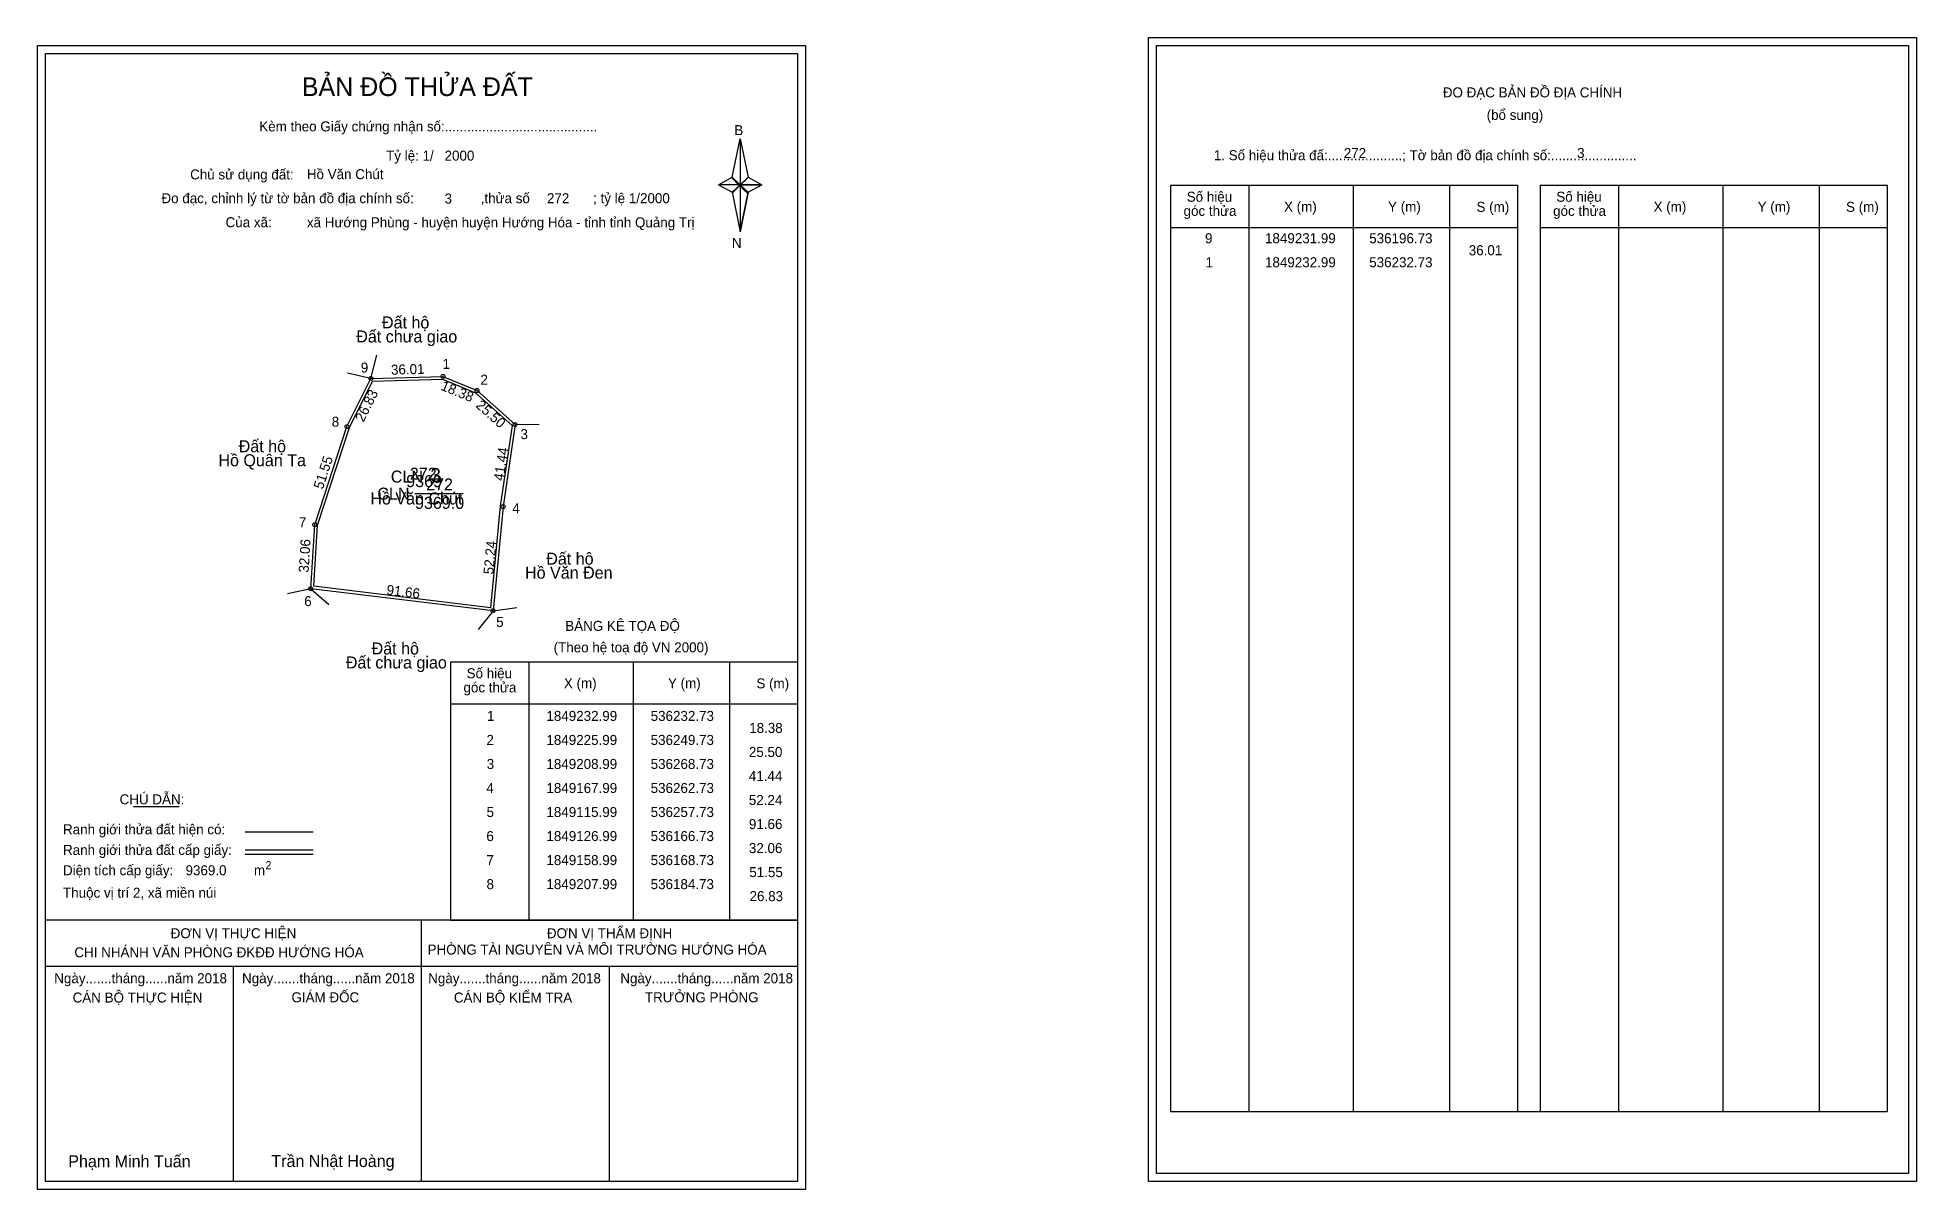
# Model space of a CAD drawing. Extents: x 536030 to 536968, y 1848827 to 1849402.
import ezdxf

# ---------------------------------------------------------------- set-up
doc = ezdxf.new("R2010")
doc.units = 0
for name, color, linetype in [('Level 1', 7, 'Continuous'), ('Level 10', 7, 'Continuous'), ('Level 11', 7, 'Continuous'), ('Level 13', 7, 'Continuous'), ('Level 2', 7, 'Continuous'), ('Level 27', 7, 'Continuous'), ('Level 3', 7, 'Continuous'), ('Level 36', 7, 'Continuous'), ('Level 4', 7, 'Continuous'), ('Level 49', 7, 'Continuous'), ('Level 5', 7, 'Continuous'), ('Level 53', 7, 'Continuous'), ('Level 55', 7, 'Continuous'), ('Level 6', 7, 'Continuous'), ('Level 63', 7, 'Continuous'), ('Level 7', 7, 'Continuous'), ('Level 9', 7, 'Continuous')]:
    doc.layers.add(name, color=color, linetype=linetype)

msp = doc.modelspace()

# ---------------------------------------------------------------- linework, layer by layer
at = {"layer": 'Level 1'}
for p, q in [((536588.97, 1849398.22), (536588.97, 1849398.22)), ((536034.32, 1849394.22), (536034.32, 1849394.22)), ((536377.17, 1849332.45), (536381.1, 1849351.73)), ((536381.1, 1849351.73), (536381.1, 1849328.68)), ((536381.1, 1849351.73), (536385.04, 1849332.45)), ((536370.28, 1849328.68), (536377.17, 1849332.45)), ((536377.17, 1849332.45), (536381.1, 1849328.68)), ((536380.81, 1849328.25), (536377.17, 1849332.01)), ((536384.74, 1849332.01), (536380.81, 1849328.25)), ((536380.81, 1849328.25), (536384.74, 1849332.01)), ((536385.04, 1849332.45), (536381.1, 1849328.68)), ((536381.1, 1849328.68), (536377.17, 1849325)), ((536380.81, 1849328.25), (536377.17, 1849324.56)), ((536377.17, 1849324.56), (536380.81, 1849328.25)), ((536377.17, 1849325), (536381.1, 1849305.28)), ((536384.74, 1849324.56), (536380.81, 1849328.25)), ((536381.1, 1849328.68), (536381.1, 1849305.28)), ((536381.1, 1849328.68), (536391.92, 1849328.68)), ((536381.1, 1849328.68), (536385.04, 1849325)), ((536385.04, 1849325), (536381.1, 1849305.28)), ((536385.04, 1849325), (536391.92, 1849328.68)), ((536596.03, 1849328.51), (536769.24, 1849328.51)), ((536635.21, 1848865.98), (536635.21, 1849328.51)), ((536687.36, 1848865.98), (536687.36, 1849328.51)), ((536735.3, 1849328.51), (536735.3, 1848865.98)), ((536769.24, 1849328.51), (536769.24, 1848865.98)), ((536780.55, 1849328.51), (536953.75, 1849328.51)), ((536819.73, 1848865.98), (536819.73, 1849328.51)), ((536871.87, 1848865.98), (536871.87, 1849328.51)), ((536919.82, 1849328.51), (536919.82, 1848865.98)), ((536953.75, 1849328.51), (536953.75, 1848865.98)), ((536596.03, 1849307.45), (536769.24, 1849307.45)), ((536780.55, 1849307.45), (536953.75, 1849307.45)), ((536236.51, 1849090.56), (536409.71, 1849090.56)), ((536275.69, 1848961.51), (536275.69, 1849090.56)), ((536327.83, 1848961.51), (536327.83, 1849090.56)), ((536375.78, 1849090.56), (536375.78, 1848961.51)), ((536236.51, 1849069.51), (536409.71, 1849069.51)), ((536078.16, 1849018.35), (536100.96, 1849018.35)), ((536133.89, 1849005.54), (536167.91, 1849005.54)), ((536133.89, 1848996.64), (536167.91, 1848996.64)), ((536133.89, 1848994.45), (536167.91, 1848994.45)), ((536247.98, 1848961.51), (536034.32, 1848961.51)), ((536409.71, 1848961.51), (536200.03, 1848961.51)), ((536222.02, 1848831.07), (536222.02, 1848961.51)), ((536236.51, 1848961.51), (536409.71, 1848961.51)), ((536409.72, 1848938.41), (536034.32, 1848938.41)), ((536128.17, 1848831.07), (536128.17, 1848938.41)), ((536315.87, 1848831.07), (536315.87, 1848938.41)), ((536596.03, 1848865.98), (536953.75, 1848865.98)), ((536964.37, 1848835.07), (536964.37, 1848835.07)), ((536409.71, 1848831.07), (536409.71, 1848831.07))]:
    msp.add_line(p, q, dxfattribs=at)
for points in [[(536377.17, 1849332.45), (536381.1, 1849351.73), (536381.1, 1849328.68)], [(536381.1, 1849328.68), (536385.04, 1849332.45), (536391.92, 1849328.68)], [(536370.28, 1849328.68), (536377.17, 1849325), (536381.1, 1849328.68)], [(536381.1, 1849328.68), (536381.1, 1849305.28), (536385.04, 1849325)]]:
    msp.add_lwpolyline(points, close=True, dxfattribs=at)
at = {"layer": 'Level 10'}
for points in [[(536257.73, 1849115.99), (536166.73, 1849126.99), (536168.73, 1849158.99), (536184.73, 1849207.99), (536196.73, 1849231.99), (536232.73, 1849232.99), (536249.73, 1849225.99), (536268.73, 1849208.99), (536262.73, 1849167.99)], [(536256.47, 1849117.55), (536168.21, 1849128.22), (536170.12, 1849158.72), (536186.03, 1849207.46), (536197.61, 1849230.61), (536232.47, 1849231.58), (536248.98, 1849224.79), (536267.24, 1849208.45), (536261.34, 1849168.16)]]:
    msp.add_lwpolyline(points, close=True, dxfattribs=at)
at = {"layer": 'Level 11'}
for centre in [(536196.73, 1849231.99), (536232.73, 1849232.99), (536249.73, 1849225.99), (536184.73, 1849207.99), (536268.73, 1849208.99), (536262.73, 1849167.99), (536168.73, 1849158.99), (536166.73, 1849126.99), (536257.73, 1849115.99), (536257.73, 1849115.99)]:
    msp.add_circle(centre, 1, dxfattribs=at)
at = {"layer": 'Level 27'}
for p, q in [((536196.73, 1849231.99), (536199.77, 1849243.6)), ((536196.73, 1849231.99), (536185.01, 1849234.57)), ((536268.73, 1849208.99), (536280.73, 1849209.26)), ((536166.73, 1849126.99), (536155.02, 1849124.39)), ((536166.73, 1849126.99), (536175.8, 1849119.13)), ((536257.73, 1849115.99), (536250.22, 1849106.63)), ((536257.73, 1849115.99), (536269.62, 1849117.61))]:
    msp.add_line(p, q, dxfattribs=at)
at = {"layer": 'Level 3'}
for p, q in [((536596.03, 1849328.51), (536596.03, 1848865.98)), ((536780.55, 1849328.51), (536780.55, 1848865.98)), ((536236.51, 1849090.56), (536236.51, 1848961.51))]:
    msp.add_line(p, q, dxfattribs=at)
at = {"layer": 'Level 63'}
for points in [[(536030.32, 1849398.22), (536413.72, 1849398.22), (536413.72, 1848827.07), (536030.32, 1848827.07)], [(536584.97, 1849402.22), (536968.37, 1849402.22), (536968.37, 1848831.07), (536584.97, 1848831.07)], [(536588.97, 1849398.22), (536964.37, 1849398.22), (536964.37, 1848835.07), (536588.97, 1848835.07)], [(536034.32, 1849394.22), (536409.72, 1849394.22), (536409.72, 1848831.07), (536034.32, 1848831.07)]]:
    msp.add_lwpolyline(points, close=True, dxfattribs=at)
at = {"layer": 'Level 9'}
msp.add_line((536218.74, 1849174.49), (536242.82, 1849174.49), dxfattribs=at)

# ---------------------------------------------------------------- texts
at = {"layer": 'Level 1'}
for s, height, p in [('BẢN ĐỒ THỬA ĐẤT', 9.3313, (536162.25, 1849373.03)), ('ĐO ĐẠC BẢN ĐỒ ĐỊA CHÍNH', 5, (536731.92, 1849372.34)), ('Kèm theo Giấy chứng nhận số:.........................................', 5, (536141.02, 1849355.37)), ('B', 5, (536378.19, 1849353.49)), ('(bổ sung)', 5, (536753.8, 1849361.1)), ('1. Số hiệu thửa đấ:....................; Tờ bản đồ địa chính số:.......................', 5, (536617.58, 1849340.98)), ('Chủ sử dụng đất:', 5, (536106.5, 1849331.38)), ('Đo đạc, chỉnh lý từ tờ bản đồ địa chính số:                  ,thửa số                 ; tỷ lệ 1/2000', 5, (536092.18, 1849319.52)), ('Số hiệu', 5, (536604.06, 1849320.24)), ('X (m)', 5, (536652.63, 1849315.29)), ('Y (m)', 5, (536704.58, 1849315.29)), ('S (m)', 5, (536748.74, 1849315.19)), ('Số hiệu', 5, (536788.58, 1849320.24)), ('X (m)', 5, (536837.14, 1849315.29)), ('Y (m)', 5, (536889.1, 1849315.29)), ('S (m)', 5, (536933.25, 1849315.19)), ('Của xã:', 5, (536124.18, 1849307.52)), ('góc thửa', 5, (536602.48, 1849313.18)), ('góc thửa', 5, (536786.99, 1849313.18)), ('N', 5, (536376.99, 1849297.15)), ('BẢNG KÊ TỌA ĐỘ', 5, (536293.78, 1849105.97)), ('(Theo hệ toạ độ VN 2000)', 5, (536287.97, 1849095.25)), ('Số hiệu', 5, (536244.54, 1849082.3)), ('góc thửa', 5, (536242.96, 1849075.24)), ('X (m)', 5, (536293.1, 1849077.35)), ('Y (m)', 5, (536345.06, 1849077.35)), ('S (m)', 5, (536389.21, 1849077.25)), ('CHÚ DẪN:', 5, (536071.28, 1849019.36)), ('Ranh giới thửa đất hiện có:', 5, (536043.02, 1849004.36)), ('Ranh giới thửa đất cấp giấy:', 5, (536043.02, 1848994.08)), ('Diện tích cấp giấy:', 5, (536043.02, 1848983.92)), ('m', 5, (536138.33, 1848983.96)), ('2', 4, (536144.12, 1848986.98)), ('Thuộc vị trí 2, xã miền núi', 5, (536043.02, 1848972.72)), ('ĐƠN VỊ THỰC HIỆN', 5, (536096.79, 1848952.48)), ('ĐƠN VỊ THẨM ĐỊNH', 5, (536284.59, 1848952.48)), ('CHI NHÁNH VĂN PHÒNG ĐKĐĐ HƯỚNG HÓA', 5, (536048.7, 1848942.96)), ('PHÒNG TÀI NGUYÊN VÀ MÔI TRƯỜNG HƯỚNG HÓA', 5, (536225.04, 1848944.34)), ('Ngày.......tháng......năm 2018', 5, (536038.65, 1848930.01)), ('CÁN BỘ THỰC HIỆN', 5, (536047.82, 1848920.38)), ('Ngày.......tháng......năm 2018', 5, (536132.4, 1848930.01)), ('GIÁM ĐỐC', 5, (536157.08, 1848920.5)), ('Ngày.......tháng......năm 2018', 5, (536225.35, 1848930.01)), ('CÁN BỘ KIỂM TRA', 5, (536238.16, 1848920.38)), ('Ngày.......tháng......năm 2018', 5, (536321.26, 1848930.01)), ('TRƯỞNG PHÒNG', 5, (536333.54, 1848920.5)), ('Phạm Minh Tuấn', 6, (536045.64, 1848838.15)), ('Trần Nhật Hoàng', 6, (536147.02, 1848838.25))]:
    msp.add_text(s, height=height, dxfattribs=at).set_placement(p)
at = {"layer": 'Level 11'}
msp.add_text('Tỷ lệ: 1/', height=5, dxfattribs=at).set_placement((536204.33, 1849340.74))
at = {"layer": 'Level 13'}
for s, p in [('272', (536224.32, 1849176.09)), ('CLN', (536199.95, 1849171.49)), ('9369.0', (536218.75, 1849166.89))]:
    msp.add_text(s, height=6, dxfattribs=at).set_placement(p)
at = {"layer": 'Level 2'}
msp.add_text('Hồ Văn Chút', height=6, dxfattribs=at).set_placement((536196.47, 1849169.08))
at = {"layer": 'Level 3'}
msp.add_text('CLN', height=6, dxfattribs=at).set_placement((536206.69, 1849180))
at = {"layer": 'Level 36'}
for s, p in [('Đất chưa giao', (536189.42, 1849249.98)), ('Đất hộ', (536202.28, 1849256.98)), ('Đất hộ', (536130.73, 1849195.16)), ('Hồ Quân Ta', (536120.62, 1849188.16)), ('Đất hộ', (536284.28, 1849139.04)), ('Hồ Văn Đen', (536273.69, 1849132.04)), ('Đất hộ', (536197.09, 1849094.19)), ('Đất chưa giao', (536184.23, 1849087.19))]:
    msp.add_text(s, height=6, dxfattribs=at).set_placement(p)
at = {"layer": 'Level 4'}
msp.add_text('272', height=6, dxfattribs=at).set_placement((536216.19, 1849181.44))
at = {"layer": 'Level 49'}
for s, rotation, p in [('36.01', 1.59114, (536206.83, 1849233.87)), ('26.83', 63.43495, (536193.05, 1849209.88)), ('18.38', 337.61986, (536231.23, 1849226.47)), ('25.50', 318.17983, (536248.73, 1849218.03)), ('51.55', 71.91655, (536172.7, 1849176.32)), ('41.44', 81.67435, (536262.96, 1849180.63)), ('32.06', 86.42367, (536165.62, 1849134.94)), ('52.24', 84.50768, (536257.85, 1849134)), ('91.66', 353.10758, (536204.31, 1849124.06))]:
    msp.add_text(s, height=5, rotation=rotation, dxfattribs=at).set_placement(p)
at = {"layer": 'Level 5'}
msp.add_text('9369', height=6, dxfattribs=at).set_placement((536214.37, 1849177.74))
at = {"layer": 'Level 53'}
for s, p in [('9', (536613.18, 1849299.53)), ('1849231.99', (536643.14, 1849299.53)), ('536196.73', (536695.18, 1849299.53)), ('1', (536613.48, 1849287.53)), ('1849232.99', (536643.14, 1849287.53)), ('536232.73', (536695.18, 1849287.53)), ('36.01', (536744.86, 1849293.53)), ('1', (536254.71, 1849061.01)), ('1849232.99', (536284.37, 1849061.01)), ('536232.73', (536336.41, 1849061.01)), ('18.38', (536385.6, 1849055.01)), ('2', (536254.41, 1849049.01)), ('1849225.99', (536284.37, 1849049.01)), ('536249.73', (536336.41, 1849049.01)), ('25.50', (536385.44, 1849043.01)), ('3', (536254.56, 1849037.01)), ('1849208.99', (536284.37, 1849037.01)), ('536268.73', (536336.41, 1849037.01)), ('4', (536254.38, 1849025.01)), ('1849167.99', (536284.37, 1849025.01)), ('536262.73', (536336.41, 1849025.01)), ('41.44', (536385.43, 1849031.01)), ('52.24', (536385.43, 1849019.01)), ('5', (536254.5, 1849013.01)), ('1849115.99', (536284.37, 1849013.01)), ('536257.73', (536336.41, 1849013.01)), ('91.66', (536385.46, 1849007.01)), ('6', (536254.39, 1849001.01)), ('1849126.99', (536284.37, 1849001.01)), ('536166.73', (536336.41, 1849001.01)), ('7', (536254.42, 1848989.01)), ('1849158.99', (536284.37, 1848989.01)), ('536168.73', (536336.41, 1848989.01)), ('32.06', (536385.46, 1848995.01)), ('51.55', (536385.67, 1848983.01)), ('8', (536254.46, 1848977.01)), ('1849207.99', (536284.37, 1848977.01)), ('536184.73', (536336.41, 1848977.01)), ('26.83', (536385.79, 1848971.01))]:
    msp.add_text(s, height=5, dxfattribs=at).set_placement(p)
at = {"layer": 'Level 55'}
for s, height, p in [('9', 0.8, (536196.46, 1849231.99)), ('271', 0.22, (536196.51, 1849231.77)), ('271', 0.22, (536196.51, 1849231.77)), ('0', 0.22, (536196.65, 1849231.77)), ('0', 0.22, (536196.65, 1849231.77)), ('1', 0.8, (536232.51, 1849232.99)), ('0', 0.22, (536232.65, 1849232.77)), ('0', 0.22, (536232.65, 1849232.77)), ('2', 0.8, (536249.46, 1849225.99)), ('0', 0.22, (536249.65, 1849225.77)), ('0', 0.22, (536249.65, 1849225.77)), ('8', 0.8, (536184.47, 1849207.99)), ('271', 0.22, (536184.51, 1849207.77)), ('271', 0.22, (536184.51, 1849207.77)), ('3', 0.8, (536268.48, 1849208.99)), ('0', 0.22, (536268.65, 1849208.77)), ('0', 0.22, (536268.65, 1849208.77)), ('0', 0.22, (536268.65, 1849208.77)), ('4', 0.8, (536262.45, 1849167.99)), ('0', 0.22, (536262.65, 1849167.77)), ('7', 0.8, (536168.46, 1849158.99)), ('271', 0.22, (536168.51, 1849158.77)), ('271', 0.22, (536168.51, 1849158.77)), ('6', 0.8, (536166.46, 1849126.99)), ('271', 0.22, (536166.51, 1849126.77)), ('271', 0.22, (536166.51, 1849126.77)), ('0', 0.22, (536166.65, 1849126.77)), ('5', 0.8, (536257.47, 1849115.99)), ('0', 0.22, (536257.65, 1849115.77)), ('0', 0.22, (536257.65, 1849115.77))]:
    msp.add_text(s, height=height, dxfattribs=at).set_placement(p)
at = {"layer": 'Level 6'}
for s, p in [('2000', (536233.53, 1849340.78)), ('272', (536682.48, 1849342.06)), ('3', (536798.97, 1849342.1)), ('Hồ Văn Chút', (536164.77, 1849331.52)), ('3', (536233.52, 1849319.34)), ('272', (536284.63, 1849319.5)), ('xã Hướng Phùng - huyện huyện Hướng Hóa - tỉnh tỉnh Quảng Trị', (536164.79, 1849307.44)), ('9369.0', (536104.2, 1848983.93))]:
    msp.add_text(s, height=5, dxfattribs=at).set_placement(p)
at = {"layer": 'Level 7'}
msp.add_text('3', height=7, dxfattribs=at).set_placement((536226.46, 1849180.22))
at = {"layer": 'Level 9'}
for s, p in [('9', (536191.7, 1849234.95)), ('1', (536232.49, 1849236.78)), ('2', (536251.44, 1849228.91)), ('8', (536177.17, 1849207.92)), ('3', (536271.43, 1849201.7)), ('7', (536160.76, 1849157.69)), ('4', (536267.36, 1849164.72)), ('6', (536163.46, 1849118.29)), ('5', (536259.28, 1849107.92))]:
    msp.add_text(s, height=5, dxfattribs=at).set_placement(p)

doc.saveas('drawing.dxf')
